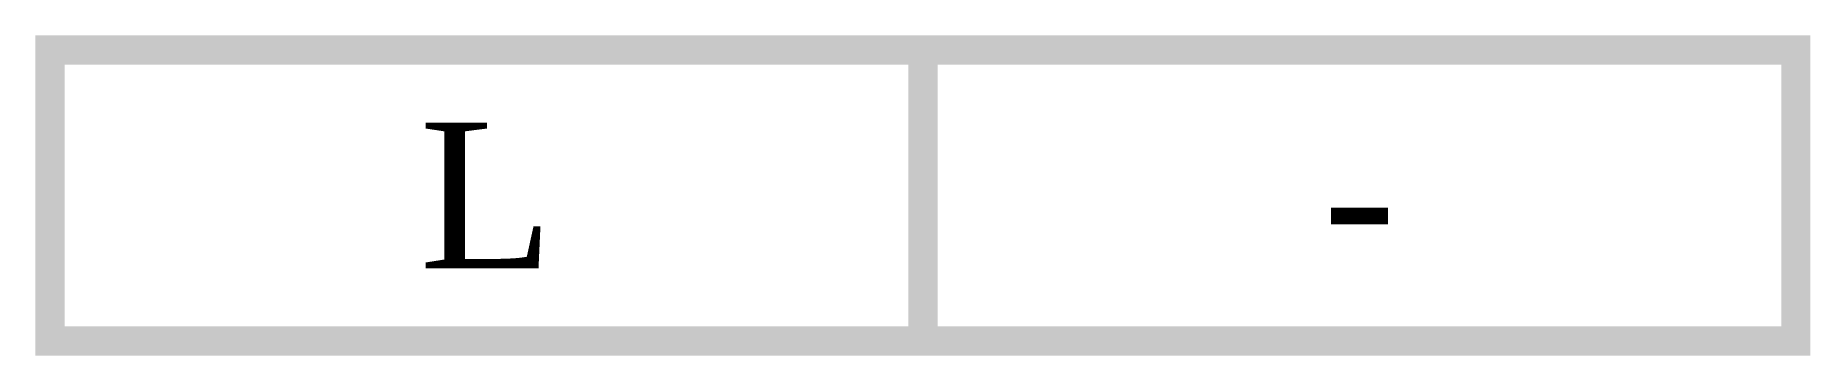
# Model space of a CAD drawing. Extents: x -15.2 to 15.2, y -0.2 to 5.2.
import ezdxf
from ezdxf.enums import TextEntityAlignment as Align

# ---------------------------------------------------------------- set-up
doc = ezdxf.new("R2010")
doc.units = 0
doc.header["$MEASUREMENT"] = 0
doc.layers.get('0').update_dxf_attribs({"linetype": 'CONTINUOUS'})
doc.styles.add('CHINESE', font='TIMES.TTF')

msp = doc.modelspace()

# ---------------------------------------------------------------- linework, layer by layer
at = {"const_width": 0.5}
msp.add_lwpolyline([(-15, 0), (15, 0), (15, 5), (-15, 5)], close=True, dxfattribs=at)
msp.add_lwpolyline([(0, 5), (0, 0)], dxfattribs=at)

# ---------------------------------------------------------------- texts
at = {"style": 'CHINESE'}
for s, p in [('L', (-7.5, 2.5)), ('-', (7.5, 2.5))]:
    msp.add_text(s, height=2.5, dxfattribs=at).set_placement(p, align=Align.MIDDLE)

doc.saveas('drawing.dxf')
